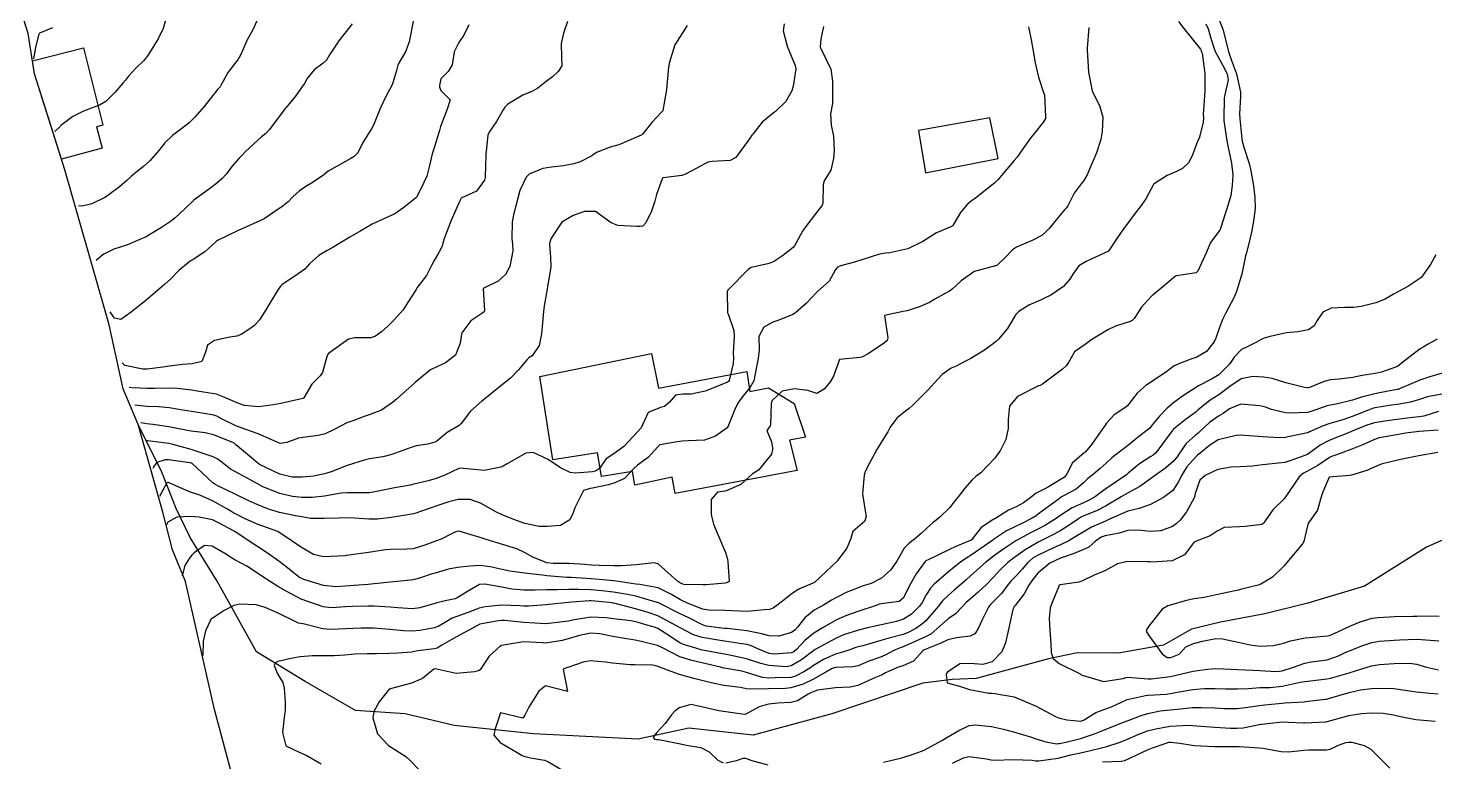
# Model space of a CAD drawing. Header units: metres. Extents: x 292545 to 299085, y 7450245 to 7463078.
# Drawn here: x 298522.6 to 298648.7, y 7450676.4 to 7450742.1 of the extents above; entities that cross this region are included whole.
import ezdxf

# ---------------------------------------------------------------- set-up
doc = ezdxf.new("R2010")
doc.units = ezdxf.units.M
for name, color, linetype in [('Area', 45, 'Continuous'), ('Curvas de Nivel 1m', 11, 'Continuous'), ('Curvas de Nivel 5m', 15, 'Continuous'), ('Edificações', 30, 'Continuous'), ('Hidrografia', 140, 'Continuous')]:
    doc.layers.add(name, color=color, linetype=linetype)

msp = doc.modelspace()

# ---------------------------------------------------------------- linework, layer by layer
at = {"layer": 'Area'}
msp.add_polyline3d([(298542.07, 7450670.86, 740.63), (298539.32, 7450681.12, 740.95), (298536.73, 7450692.6, 741.46), (298535.58, 7450695.43, 744.88), (298534.72, 7450698.8, 747.07), (298532.5, 7450706.65, 749.78), (298531.15, 7450709.83, 749.2), (298529.91, 7450715.58, 742.16), (298525.92, 7450729.45, 746.3), (298523.21, 7450738.04, 745.86), (298522.65, 7450741.66, 742.73), (298519.22, 7450752.4, 748.68)], dxfattribs=at)
at = {"layer": 'Curvas de Nivel 1m', "flags": 128}
for points, elevation in [([(298535.04, 7450743.18), (298534.74, 7450742.12), (298534.29, 7450741.19), (298533.65, 7450740.17), (298533.28, 7450739.57), (298532.96, 7450739.21), (298532.28, 7450738.57), (298531.62, 7450737.85), (298531.35, 7450737.49), (298531.13, 7450737.22), (298530.44, 7450736.4), (298529.6, 7450735.57), (298529.04, 7450735.25), (298527.59, 7450734.72), (298526.64, 7450734.22), (298525.57, 7450733.42), (298525.53, 7450733.38), (298525.03, 7450732.9)], 742), ([(298543.24, 7450743.08), (298542.76, 7450742), (298542.26, 7450741.09), (298542.07, 7450740.68), (298541.65, 7450739.72), (298541.43, 7450739.32), (298541.26, 7450739.1), (298540.55, 7450738.19), (298539.97, 7450737.12), (298539.83, 7450736.9), (298539.61, 7450736.64), (298538.4, 7450735.14), (298537.58, 7450734.16), (298537.07, 7450733.67), (298536.41, 7450733.16), (298535.93, 7450732.8), (298535.56, 7450732.52), (298534.88, 7450731.86), (298534.35, 7450731.19), (298533.53, 7450730.26), (298532.97, 7450729.76), (298532.29, 7450729.21), (298531.88, 7450728.86), (298531.52, 7450728.53), (298530.81, 7450727.93), (298529.89, 7450727.24), (298529.66, 7450727.08), (298529.5, 7450726.99), (298528.34, 7450726.41), (298527.49, 7450726.19), (298527.16, 7450726.23)], 741), ([(298557.17, 7450742.92), (298556.91, 7450741.68), (298556.77, 7450740.92), (298556.49, 7450740.08), (298555.8, 7450738.93), (298555.75, 7450738.82), (298555.63, 7450738.34), (298555.31, 7450737.25), (298555.18, 7450736.94), (298554.69, 7450736.03), (298554.18, 7450734.95), (298553.58, 7450733.46), (298553.41, 7450733.13), (298553.29, 7450732.96), (298552.63, 7450731.89), (298552.17, 7450730.97), (298551.86, 7450730.65), (298551.54, 7450730.46), (298550.33, 7450729.79), (298549.53, 7450729.34), (298549.34, 7450729.2), (298549.12, 7450729.01), (298548.17, 7450728.36), (298547.51, 7450727.96), (298546.95, 7450727.59), (298546.36, 7450727.04), (298545.94, 7450726.6), (298545.48, 7450726.23), (298543.78, 7450725.08), (298543.47, 7450724.91), (298542.2, 7450724.36), (298541.46, 7450724.03), (298539.61, 7450723.13), (298539.51, 7450723.07), (298539.45, 7450723.02), (298538.48, 7450722.1), (298537.43, 7450721.44), (298537.25, 7450721.33), (298537.01, 7450721.15), (298536.15, 7450720.43), (298535.41, 7450719.69), (298534.86, 7450719.18), (298533.39, 7450717.93), (298532.99, 7450717.6), (298532.5, 7450717.21), (298531.87, 7450716.72), (298531.37, 7450716.34), (298530.95, 7450716.06), (298530.38, 7450716.18), (298529.99, 7450716.73)], 739), ([(298562.11, 7450742.43), (298561.67, 7450741.52), (298561.23, 7450740.87), (298560.8, 7450740.02), (298560.64, 7450738.87), (298560.26, 7450738.25), (298559.62, 7450737.61), (298559.48, 7450737.02), (298559.49, 7450736.89), (298559.61, 7450736.57), (298560.45, 7450735.73), (298560.19, 7450734.88), (298559.58, 7450733.33), (298559.49, 7450732.98), (298559.47, 7450732.89), (298559.01, 7450731.43), (298558.83, 7450730.9), (298558.6, 7450729.83), (298558.37, 7450728.9), (298558.1, 7450728.32), (298557.5, 7450727.11), (298557.42, 7450726.99), (298557.34, 7450726.91), (298556.31, 7450726.09), (298555.48, 7450725.51), (298554.25, 7450724.95), (298553.47, 7450724.59), (298552.43, 7450724), (298551.46, 7450723.44), (298550.71, 7450722.99), (298549.95, 7450722.5), (298549.44, 7450722.22), (298548.68, 7450721.77), (298547.85, 7450721.03), (298547.65, 7450720.8), (298547.42, 7450720.56), (298546.52, 7450719.93), (298545.4, 7450719.2), (298545.24, 7450719.05), (298544.98, 7450718.64), (298544.03, 7450717.07), (298543.78, 7450716.67), (298543.37, 7450716.03), (298542.92, 7450715.52), (298542.32, 7450715.09), (298541.73, 7450714.72), (298541.35, 7450714.57), (298540.71, 7450714.47), (298539.34, 7450714.16), (298538.71, 7450713.76), (298538.52, 7450713.14), (298538.19, 7450712.28), (298537.32, 7450712.08), (298536.46, 7450712.02), (298535.31, 7450711.86), (298534.72, 7450711.77), (298533.31, 7450711.6), (298532.91, 7450711.6), (298531.31, 7450711.93), (298531.07, 7450712.18)], 738), ([(298570.96, 7450742.75), (298570.6, 7450741.69), (298570.38, 7450740.76), (298570.42, 7450739.53), (298570.44, 7450738.76), (298570.13, 7450738.26), (298569.63, 7450737.8), (298569.04, 7450737.36), (298568.31, 7450736.78), (298567.87, 7450736.52), (298567.61, 7450736.42), (298566.95, 7450736.14), (298565.6, 7450735.35), (298565.35, 7450735.07), (298565.21, 7450734.82), (298564.61, 7450733.8), (298563.94, 7450732.84), (298563.83, 7450732.57), (298563.64, 7450730.84), (298563.63, 7450730.75), (298563.59, 7450728.84), (298563.58, 7450728.78), (298563.52, 7450728.53), (298562.81, 7450727.55), (298561.49, 7450726.96), (298561.44, 7450726.92), (298561.4, 7450726.86), (298561.32, 7450726.69), (298560.52, 7450724.87), (298559.94, 7450723.36), (298559.8, 7450722.88), (298559.72, 7450722.61), (298559.44, 7450722.04), (298559, 7450721.33), (298558.78, 7450720.9), (298558.32, 7450720), (298557.5, 7450718.91), (298557.46, 7450718.85), (298557.4, 7450718.75), (298556.68, 7450717.62), (298556.24, 7450716.93), (298555.36, 7450715.95), (298554.85, 7450715.46), (298554.3, 7450714.95), (298553.75, 7450714.56), (298553.35, 7450714.42), (298551.9, 7450714.42), (298551.35, 7450714.28), (298549.55, 7450713.01), (298549.46, 7450712.88), (298549.32, 7450712.42), (298549.02, 7450711.3), (298548.79, 7450711.02), (298548.05, 7450710.27), (298547.33, 7450709.03), (298547.31, 7450709.01), (298547.28, 7450709), (298547.24, 7450708.99), (298545.28, 7450708.54), (298544.61, 7450708.4), (298543.27, 7450708.24), (298542.02, 7450708.35), (298541.28, 7450708.62), (298540.95, 7450708.77), (298540.12, 7450709.12), (298539.52, 7450709.36), (298539.29, 7450709.41), (298537.78, 7450709.64), (298537.29, 7450709.72), (298536, 7450709.87), (298535.29, 7450709.89), (298533.98, 7450709.88), (298533.29, 7450709.87), (298532.61, 7450709.89), (298531.93, 7450709.94), (298531.7, 7450709.97)], 737), ([(298581.68, 7450742.37), (298580.59, 7450740.64), (298580.09, 7450739.09), (298580.02, 7450738.64), (298579.98, 7450738.31), (298579.82, 7450736.65), (298579.6, 7450735.28), (298579.49, 7450734.75), (298579.42, 7450734.65), (298578.53, 7450733.71), (298577.7, 7450732.67), (298577.63, 7450732.6), (298577.56, 7450732.56), (298577.35, 7450732.46), (298575.55, 7450731.71), (298574.78, 7450731.48), (298573.55, 7450731.02), (298573.37, 7450730.9), (298573.14, 7450730.72), (298572.1, 7450730.18), (298571.54, 7450730), (298570.6, 7450729.82), (298569.53, 7450729.69), (298568.74, 7450729.57), (298567.53, 7450729.08), (298567.25, 7450728.79), (298566.69, 7450727.61), (298566.47, 7450726.81), (298566.11, 7450725.44), (298565.99, 7450724.81), (298565.96, 7450723.31), (298566.02, 7450722.81), (298566.05, 7450722.2), (298565.79, 7450720.81), (298565.42, 7450720.07), (298564.75, 7450719.48), (298563.4, 7450718.84), (298563.53, 7450716.84), (298563.48, 7450716.73), (298563.37, 7450716.66), (298562.3, 7450715.92), (298561.5, 7450714.86), (298561.46, 7450714.75), (298561.34, 7450713.92), (298560.92, 7450712.87), (298560.04, 7450712.16), (298559.32, 7450711.84), (298558.68, 7450711.53), (298557.89, 7450710.9), (298557.3, 7450710.4), (298555.63, 7450708.93), (298555.28, 7450708.62), (298554.29, 7450707.94), (298553.27, 7450707.54), (298552.83, 7450707.4), (298551.73, 7450706.98), (298551.38, 7450706.86), (298551.26, 7450706.82), (298550.05, 7450706.2), (298549.25, 7450705.82), (298548.61, 7450705.65), (298547.24, 7450705.48), (298546.87, 7450705.41), (298545.8, 7450705.05), (298545.23, 7450704.96), (298544.94, 7450705.06), (298543.24, 7450705.82), (298542.14, 7450706.2), (298541.25, 7450706.52), (298540.02, 7450707.12), (298539.53, 7450707.4), (298539.27, 7450707.49), (298537.85, 7450707.72), (298537.27, 7450707.81), (298536.5, 7450707.93), (298535.27, 7450708.13), (298534.31, 7450708.22), (298533.27, 7450708.27), (298532.72, 7450708.31), (298532.21, 7450708.38)], 736), ([(298593.88, 7450742.28), (298593.67, 7450741.16), (298593.6, 7450740.48), (298593.61, 7450740.43), (298593.66, 7450740.32), (298594.54, 7450738.47), (298594.7, 7450737.39), (298594.71, 7450736.47), (298594.69, 7450735.39), (298594.52, 7450734.47), (298594.58, 7450733.47), (298594.8, 7450732.47), (298594.85, 7450731.17), (298594.8, 7450730.47), (298594.56, 7450729.44), (298593.96, 7450728.48), (298593.85, 7450728.15), (298593.84, 7450726.48), (298593.74, 7450726.23), (298593.49, 7450725.9), (298592.39, 7450724.5), (298592.02, 7450723.95), (298591.45, 7450722.91), (298591.31, 7450722.65), (298591.18, 7450722.51), (298590.21, 7450721.75), (298589.43, 7450721.23), (298588.92, 7450721.04), (298587.42, 7450720.71), (298587.19, 7450720.55), (298585.4, 7450718.78), (298585.31, 7450718.68), (298585.26, 7450718.58), (298585.29, 7450716.66), (298585.32, 7450716.58), (298585.37, 7450716.48), (298585.87, 7450715.08), (298585.88, 7450714.57), (298585.81, 7450713.05), (298585.82, 7450712.58), (298585.8, 7450712.11), (298585.43, 7450710.58), (298585.38, 7450710.5), (298585.3, 7450710.43), (298583.98, 7450709.91), (298583.29, 7450709.63), (298582.05, 7450709.38), (298581.29, 7450709.37), (298580.64, 7450709.28), (298580.11, 7450708.64), (298579.65, 7450708.27), (298579.28, 7450708.17), (298578.2, 7450707.72), (298577.7, 7450706.67), (298577.55, 7450706.36), (298577.25, 7450706.01), (298576, 7450704.69), (298575.23, 7450704.1), (298574.38, 7450703.55), (298573.82, 7450702.71), (298573.46, 7450702.47), (298573.21, 7450702.41), (298571.65, 7450702.3), (298571.21, 7450702.34), (298570.32, 7450702.76), (298569.22, 7450703.52), (298567.88, 7450704.13), (298567.23, 7450704.08), (298565.49, 7450703.09), (298565.21, 7450702.92), (298565.15, 7450702.89), (298564.99, 7450702.82), (298563.5, 7450702.54), (298563.21, 7450702.56), (298561.35, 7450702.73), (298561.21, 7450702.7), (298559.98, 7450702.11), (298559.2, 7450701.8), (298558.48, 7450701.61), (298557.19, 7450701.3), (298556.87, 7450701.23), (298555.32, 7450700.94), (298555.18, 7450700.91), (298553.55, 7450700.58), (298553.18, 7450700.53), (298551.64, 7450700.52), (298551.18, 7450700.53), (298550.68, 7450700.49), (298549.18, 7450700.23), (298548.08, 7450700.11), (298547.17, 7450700.11), (298546.33, 7450700.2), (298545.18, 7450700.47), (298543.67, 7450701.08), (298543.19, 7450701.33), (298542.66, 7450701.62), (298541.21, 7450702.4), (298540.76, 7450702.66), (298540.16, 7450703.12), (298539.63, 7450703.53), (298539.22, 7450703.74), (298538.33, 7450704.04), (298537.23, 7450704.42), (298535.51, 7450704.89), (298535.23, 7450704.94), (298533.33, 7450705.2), (298533.23, 7450705.22), (298533.22, 7450705.22)], 734), ([(298625.69, 7450742.74), (298626.17, 7450742.1), (298627.66, 7450740.26), (298627.72, 7450740.13), (298627.74, 7450740.08), (298627.82, 7450739.91), (298628.07, 7450738.07), (298628.07, 7450736.52), (298628.02, 7450736.07), (298627.92, 7450734.4), (298627.93, 7450734.07), (298627.92, 7450733.74), (298627.57, 7450732.37), (298627.48, 7450732.17), (298627.43, 7450732.08), (298626.93, 7450730.71), (298626.59, 7450730.09), (298626.06, 7450729.57), (298625.53, 7450729.31), (298624.69, 7450728.94), (298623.51, 7450728.21), (298623.47, 7450728.17), (298623.45, 7450728.13), (298622.78, 7450726.86), (298622.27, 7450726.14), (298621.92, 7450725.71), (298621.48, 7450725.14), (298621.07, 7450724.56), (298620.77, 7450724.16), (298620.22, 7450723.4), (298619.44, 7450722.17), (298617.43, 7450721.25), (298616.78, 7450720.86), (298616.29, 7450720.21), (298615.96, 7450719.67), (298615.41, 7450719.02), (298614.25, 7450718.24), (298613.69, 7450717.96), (298613.4, 7450717.82), (298612.3, 7450717.35), (298611.38, 7450716.78), (298611.14, 7450716.51), (298610.99, 7450716.27), (298610.38, 7450715.26), (298609.56, 7450714.29), (298609.46, 7450714.18), (298609.35, 7450714.08), (298608.32, 7450713.32), (298607.33, 7450712.71), (298607.08, 7450712.57), (298606.63, 7450712.33), (298605.77, 7450711.88), (298605.32, 7450711.69), (298604.53, 7450711.13), (298603.82, 7450710.35), (298603.3, 7450709.77), (298601.89, 7450708.38), (298601.57, 7450708.09), (298601.27, 7450707.86), (298600.46, 7450707.21), (298599.87, 7450706.4), (298599.66, 7450705.99), (298599.24, 7450705.33), (298598.66, 7450704.42), (298598.05, 7450703.26), (298597.64, 7450702.43), (298597.53, 7450702.11), (298597.4, 7450700.44), (298597.64, 7450698.91), (298597.71, 7450698.43), (298597.6, 7450697.99), (298597.15, 7450697.61), (298596.52, 7450697.07), (298596.33, 7450696.45), (298596, 7450695.58), (298595.16, 7450694.46), (298595.14, 7450694.44), (298595.11, 7450694.42), (298593.09, 7450692.49), (298591.69, 7450691.9), (298591.08, 7450691.52), (298590.51, 7450691.08), (298589.83, 7450690.52), (298589.4, 7450690.19), (298589.06, 7450690.09), (298588.58, 7450690.05), (298587.06, 7450689.91), (298585.68, 7450689.95), (298585.06, 7450689.99), (298583.63, 7450690.02), (298583.06, 7450690.12), (298582.7, 7450690.25), (298581.76, 7450690.62), (298581.07, 7450690.94), (298580.28, 7450691.43), (298579.08, 7450692.02), (298577.44, 7450692.33), (298577.09, 7450692.36), (298575.15, 7450692.64), (298575.09, 7450692.65), (298574.47, 7450692.71), (298573.09, 7450692.82), (298571.29, 7450692.94), (298571.09, 7450692.95), (298570.89, 7450692.96), (298569.1, 7450693.1), (298568.72, 7450693.15), (298567.1, 7450693.32), (298565.8, 7450693.51), (298565.1, 7450693.66), (298564.03, 7450693.91), (298563.1, 7450694.01), (298562.2, 7450693.95), (298561.1, 7450693.83), (298560.3, 7450693.68), (298559.1, 7450693.34), (298558.75, 7450693.24), (298557.69, 7450692.9), (298557.24, 7450692.76), (298557.09, 7450692.73), (298556.89, 7450692.71), (298555.09, 7450692.54), (298553.65, 7450692.39), (298553.09, 7450692.33), (298551.84, 7450692.22), (298551.08, 7450692.16), (298550.21, 7450692.12), (298549.09, 7450692.22), (298547.34, 7450692.78), (298547.09, 7450692.88), (298546.99, 7450692.93), (298546.84, 7450693.03), (298545.86, 7450693.81), (298545.11, 7450694.41), (298544.17, 7450695.07), (298543.12, 7450695.74), (298541.2, 7450697.04), (298541.14, 7450697.08), (298541.11, 7450697.1), (298539.82, 7450697.79), (298539.15, 7450698.1), (298537.95, 7450698.35), (298537.16, 7450698.41), (298535.97, 7450698.35), (298535.15, 7450697.89), (298535.02, 7450697.67)], 731), ([(298629.09, 7450743.45), (298629.68, 7450742.05), (298630.17, 7450740.04), (298630.45, 7450739.24), (298630.91, 7450738.04), (298631.25, 7450736.4), (298631.25, 7450736.03), (298631.16, 7450734.47), (298631.18, 7450734.03), (298631.37, 7450732.23), (298631.41, 7450732.03), (298631.56, 7450731.48), (298632.04, 7450730.03), (298632.18, 7450729.37), (298632.41, 7450728.02), (298632.54, 7450726.98), (298632.56, 7450726.02), (298632.46, 7450725.05), (298632.26, 7450724.02), (298632.13, 7450723.36), (298631.78, 7450722.03), (298631.71, 7450721.76), (298631.43, 7450720.41), (298631.36, 7450720.1), (298631.35, 7450720.03), (298630.89, 7450718.55), (298630.68, 7450718.04), (298629.91, 7450716.58), (298629.65, 7450716.06), (298629.37, 7450715.34), (298629.03, 7450714.39), (298628.88, 7450714.06), (298628.21, 7450713.2), (298627.33, 7450712.68), (298626.89, 7450712.53), (298625.79, 7450712.1), (298625.45, 7450711.97), (298625.32, 7450711.9), (298624.52, 7450711.32), (298623.31, 7450710.5), (298623.09, 7450710.35), (298622.78, 7450710.14), (298621.99, 7450709.45), (298621.29, 7450708.53), (298621.12, 7450708.32), (298620.88, 7450708.15), (298619.93, 7450707.5), (298619.26, 7450706.78), (298619.01, 7450706.42), (298618.84, 7450706.18), (298617.94, 7450704.89), (298617.37, 7450704.2), (298617.3, 7450704.13), (298617.23, 7450704.08), (298616.21, 7450703.22), (298615.69, 7450702.22), (298615.48, 7450701.94), (298615.2, 7450701.75), (298613.97, 7450701.02), (298613.19, 7450700.63), (298612.94, 7450700.5), (298612.65, 7450700.26), (298611.82, 7450699.62), (298611.17, 7450699.27), (298610.46, 7450698.99), (298609.39, 7450698.29), (298609.24, 7450698.21), (298609.16, 7450698.17), (298608.02, 7450697.43), (298607.16, 7450696.32), (298607.13, 7450696.3), (298605.75, 7450695.71), (298605.12, 7450695.41), (298603.26, 7450694.52), (298603.11, 7450694.46), (298603.06, 7450694.43), (298603.01, 7450694.37), (298602.21, 7450693.28), (298601.68, 7450692.38), (298601.48, 7450691.99), (298601.07, 7450691.13), (298600.67, 7450690.79), (298599.07, 7450690.58), (298598.92, 7450690.55), (298598.53, 7450690.42), (298597.06, 7450689.94), (298595.95, 7450689.55), (298595.05, 7450689.15), (298593.87, 7450688.48), (298593.04, 7450687.95), (298592.23, 7450687.3), (298591.49, 7450686.51), (298591.24, 7450686.29), (298591.02, 7450686.19), (298589.47, 7450686.07), (298589.02, 7450686.14), (298588, 7450686.55), (298587.34, 7450686.87), (298587.03, 7450686.96), (298586.57, 7450687.02), (298585.03, 7450687.24), (298584.27, 7450687.35), (298583.03, 7450687.57), (298582.25, 7450687.82), (298581.04, 7450688.45), (298580.73, 7450688.63), (298579.05, 7450689.5), (298578.2, 7450689.81), (298577.06, 7450690.14), (298575.11, 7450690.65), (298575.06, 7450690.66), (298574.69, 7450690.7), (298573.07, 7450690.86), (298572.92, 7450690.87), (298571.34, 7450690.75), (298571.06, 7450690.72), (298569.3, 7450690.53), (298569.06, 7450690.5), (298567.48, 7450690.37), (298567.06, 7450690.37), (298566.68, 7450690.41), (298565.06, 7450690.48), (298563.57, 7450690.32), (298563.06, 7450690.19), (298561.97, 7450689.77), (298561.05, 7450689.45), (298560.63, 7450689.29), (298559.93, 7450688.88), (298559.37, 7450688.55), (298559.04, 7450688.43), (298557.74, 7450688.2), (298557.04, 7450688.14), (298556.27, 7450688.16), (298555.04, 7450688.29), (298553.59, 7450688.4), (298553.04, 7450688.41), (298552.47, 7450688.4), (298551.04, 7450688.34), (298549.75, 7450688.29), (298549.04, 7450688.35), (298547.27, 7450688.8), (298547.04, 7450688.84), (298546.87, 7450688.86), (298546.5, 7450689.04), (298545.05, 7450689.74), (298543.87, 7450690.27), (298543.06, 7450690.51), (298541.59, 7450690.57), (298541.06, 7450690.44), (298540.19, 7450689.98), (298539.04, 7450689.22), (298539.01, 7450689.17), (298538.53, 7450688.16), (298538.32, 7450687.24), (298538.3, 7450685.97)], 729), ([(298524.82, 7450742.16), (298523.67, 7450741.7), (298523.56, 7450741.53), (298523.29, 7450740.41), (298523.11, 7450739.41)], 743), ([(298612.25, 7450742.26), (298612.51, 7450741.09), (298612.64, 7450740.26), (298612.85, 7450739.05), (298613.03, 7450738.25), (298613.15, 7450737.77), (298613.61, 7450736.39), (298613.67, 7450736.24), (298613.68, 7450736.17), (298613.79, 7450734.24), (298613.77, 7450734.06), (298613.59, 7450733.76), (298612.92, 7450732.9), (298612.4, 7450732.26), (298611.55, 7450731.04), (298611.24, 7450730.58), (298610.99, 7450730.28), (298610.31, 7450729.51), (298609.52, 7450728.56), (298609.25, 7450728.29), (298607.5, 7450726.91), (298607.16, 7450726.67), (298606.75, 7450726.33), (298606.18, 7450725.64), (298605.47, 7450724.48), (298605.41, 7450724.4), (298605.31, 7450724.34), (298604.01, 7450723.81), (298603.46, 7450723.47), (298602.79, 7450723.03), (298601.44, 7450722.39), (298599.83, 7450722.02), (298599.44, 7450721.98), (298598.91, 7450721.89), (298597.43, 7450721.44), (298596.68, 7450721.2), (298595.43, 7450720.85), (298595.16, 7450720.73), (298594.95, 7450720.46), (298594.41, 7450719.48), (298593.4, 7450718.58), (298593.28, 7450718.48), (298592.37, 7450717.51), (298591.38, 7450716.65), (298591.29, 7450716.59), (298591.15, 7450716.51), (298589.89, 7450716), (298589.37, 7450715.82), (298588.54, 7450715.36), (298588.11, 7450714.54), (298588.14, 7450713.35), (298588.05, 7450712.55), (298587.93, 7450711.95), (298587.64, 7450710.55), (298587.3, 7450709.93), (298586.66, 7450709.2), (298586.22, 7450708.57), (298585.92, 7450707.93), (298585.37, 7450706.58), (298585.34, 7450706.49), (298585.25, 7450706.35), (298584.23, 7450705.6), (298583.24, 7450705.25), (298581.79, 7450705.18), (298581.24, 7450705.17), (298580.77, 7450705.1), (298579.23, 7450704.82), (298579.14, 7450704.75), (298579.06, 7450704.65), (298578.18, 7450703.7), (298577.22, 7450703.01), (298576.88, 7450702.68), (298576.07, 7450701.82), (298575.19, 7450701.41), (298574.64, 7450701.26), (298573.19, 7450700.94), (298573, 7450700.91), (298572.4, 7450700.73), (298571.62, 7450699.19), (298571.48, 7450698.75), (298571.16, 7450698.11), (298570.32, 7450697.59), (298569.15, 7450697.51), (298568.42, 7450697.51), (298567.15, 7450697.77), (298566.4, 7450698.04), (298565.16, 7450698.52), (298564.55, 7450698.83), (298563.17, 7450699.61), (298562.24, 7450699.92), (298561.17, 7450699.94), (298560.33, 7450699.72), (298559.17, 7450699.33), (298558.83, 7450699.23), (298557.87, 7450698.9), (298557.37, 7450698.7), (298557.16, 7450698.64), (298556.84, 7450698.59), (298555.16, 7450698.33), (298553.94, 7450698.17), (298553.15, 7450698.16), (298551.87, 7450698.26), (298551.16, 7450698.28), (298550.43, 7450698.27), (298549.16, 7450698.22), (298547.93, 7450698.24), (298547.16, 7450698.37), (298546.6, 7450698.48), (298545.16, 7450698.78), (298544.18, 7450699.07), (298543.17, 7450699.47), (298542.47, 7450699.79), (298541.18, 7450700.42), (298539.7, 7450701.12), (298539.37, 7450701.3), (298539.2, 7450701.43), (298537.32, 7450703.15), (298537.21, 7450703.21), (298537.13, 7450703.23), (298535.22, 7450703.48), (298534.91, 7450703.49), (298534.18, 7450703.25), (298533.95, 7450702.97), (298533.82, 7450702.71)], 733), ([(298617.68, 7450742.2), (298617.52, 7450740.35), (298617.52, 7450740.2), (298617.63, 7450738.2), (298617.96, 7450736.54), (298618.1, 7450736.19), (298618.63, 7450735.21), (298618.92, 7450734.18), (298618.85, 7450732.9), (298618.73, 7450732.18), (298618.36, 7450730.99), (298618.01, 7450730.19), (298617.87, 7450729.86), (298617.53, 7450729.02), (298617.23, 7450728.49), (298616.99, 7450728.21), (298616.35, 7450727.36), (298615.78, 7450726.22), (298615.66, 7450726.05), (298615.49, 7450725.87), (298614.73, 7450724.98), (298614.13, 7450724.23), (298613.82, 7450723.89), (298613.46, 7450723.59), (298612.6, 7450723.12), (298611.45, 7450722.66), (298611.19, 7450722.53), (298610.82, 7450722.28), (298610.13, 7450721.59), (298609.43, 7450720.89), (298607.5, 7450720.39), (298607.42, 7450720.36), (298607.39, 7450720.35), (298607.35, 7450720.32), (298606.23, 7450719.52), (298605.41, 7450718.76), (298605.17, 7450718.58), (298604.75, 7450718.35), (298603.88, 7450717.87), (298603.39, 7450717.59), (298602.55, 7450717.21), (298601.38, 7450716.84), (298601.02, 7450716.76), (298599.37, 7450716.41), (298599.67, 7450714.41), (298599.59, 7450714.16), (298599.35, 7450713.95), (298597.89, 7450712.98), (298597.34, 7450712.68), (298597.14, 7450712.64), (298595.33, 7450712.46), (298594.79, 7450710.99), (298594.48, 7450710.47), (298593.95, 7450709.82), (298593.29, 7450709.43), (298592.49, 7450709.69), (298591.3, 7450709.85), (298590.2, 7450709.62), (298589.29, 7450708.79), (298589.22, 7450708.53), (298589.14, 7450706.65), (298589.12, 7450706.53), (298588.83, 7450706.12), (298589.24, 7450705.1), (298589.34, 7450704.53), (298589.34, 7450704.42), (298589.23, 7450704), (298588.07, 7450702.55), (298587.52, 7450702.24), (298587.2, 7450701.94), (298586.49, 7450701.27), (298585.18, 7450700.71), (298585.08, 7450700.69), (298584.39, 7450700.59), (298583.84, 7450699.92), (298583.83, 7450698.59), (298584.03, 7450697.72), (298584.52, 7450696.59), (298585.12, 7450695.19), (298585.29, 7450694.58), (298585.32, 7450694.36), (298585.43, 7450692.58), (298585.21, 7450692.46), (298585.09, 7450692.45), (298583.38, 7450692.3), (298583.09, 7450692.29), (298581.38, 7450692.33), (298581.09, 7450692.44), (298580.82, 7450692.63), (298579.11, 7450694.15), (298578.73, 7450694.27), (298577.11, 7450694.09), (298575.8, 7450693.99), (298575.11, 7450694), (298573.8, 7450694.02), (298573.11, 7450694.05), (298572.48, 7450694.11), (298571.11, 7450694.19), (298569.69, 7450694.19), (298569.11, 7450694.27), (298567.85, 7450694.78), (298567.12, 7450695.18), (298566.43, 7450695.5), (298565.13, 7450695.9), (298563.58, 7450696.39), (298563.14, 7450696.53), (298562.02, 7450696.86), (298561.34, 7450697.06), (298561.15, 7450697.09), (298560.97, 7450697.05), (298560.63, 7450696.88), (298559.63, 7450696.39), (298559.13, 7450696.19), (298558.19, 7450695.84), (298557.12, 7450695.52), (298556.57, 7450695.47), (298555.12, 7450695.46), (298554.64, 7450695.42), (298553.12, 7450695.2), (298552.91, 7450695.17), (298551.58, 7450694.98), (298551.17, 7450694.92), (298551.11, 7450694.91), (298551.03, 7450694.9), (298549.11, 7450694.8), (298548.2, 7450695.02), (298547.12, 7450695.62), (298545.36, 7450696.83), (298545.14, 7450696.99), (298545.01, 7450697.06), (298543.15, 7450697.73), (298542.01, 7450698.23), (298541.16, 7450698.67), (298540.88, 7450698.83), (298540.43, 7450699.11), (298539.17, 7450699.82), (298538.01, 7450700.31), (298537.18, 7450700.59), (298535.88, 7450701.16), (298535.2, 7450701.46), (298535.07, 7450701.42), (298534.67, 7450700.72), (298534.42, 7450700.19)], 732), ([(298648.76, 7450721.83), (298648.28, 7450720.99), (298647.48, 7450719.84), (298647.46, 7450719.8), (298647.42, 7450719.77), (298646.24, 7450719.02), (298645.4, 7450718.57), (298644.96, 7450718.31), (298644.22, 7450717.88), (298643.39, 7450717.55), (298642.07, 7450717.22), (298641.39, 7450717.12), (298640.59, 7450717.13), (298639.38, 7450717.06), (298638.62, 7450716.71), (298638.13, 7450715.95), (298637.84, 7450715.48), (298637.36, 7450715.13), (298636.39, 7450714.95), (298635.36, 7450714.85), (298633.9, 7450714.54), (298633.36, 7450714.38), (298633.1, 7450714.27), (298632.69, 7450714.02), (298631.79, 7450713.58), (298631.34, 7450713.38), (298630.68, 7450712.69), (298630.26, 7450712.05), (298629.31, 7450711.1), (298628.66, 7450710.72), (298627.44, 7450710.08), (298627.35, 7450710.03), (298627.3, 7450709.99), (298626.14, 7450709.25), (298625.29, 7450708.62), (298624.69, 7450708.11), (298623.99, 7450707.41), (298623.26, 7450706.49), (298623.09, 7450706.3), (298622.89, 7450706.13), (298621.97, 7450705.42), (298621.24, 7450704.84), (298620.38, 7450704.16), (298619.74, 7450703.66), (298619.22, 7450703.2), (298618.69, 7450702.7), (298618.09, 7450702.19), (298617.59, 7450701.8), (298617.2, 7450701.43), (298616.53, 7450700.86), (298615.34, 7450700.22), (298615.23, 7450700.17), (298615.18, 7450700.14), (298614.81, 7450699.85), (298613.17, 7450698.64), (298612.94, 7450698.48), (298612.59, 7450698.26), (298611.65, 7450697.77), (298611.15, 7450697.55), (298610.28, 7450697.14), (298609.13, 7450696.34), (298609.11, 7450696.31), (298609.08, 7450696.29), (298607.12, 7450694.94), (298606.74, 7450694.7), (298606.17, 7450694.33), (298605.59, 7450693.86), (298605.1, 7450693.45), (298603.82, 7450692.36), (298603.47, 7450691.99), (298603.08, 7450691.38), (298602.72, 7450690.72), (298602.49, 7450690.38), (298601.79, 7450689.65), (298601.05, 7450689.21), (298600.42, 7450689.02), (298599.05, 7450688.71), (298597.84, 7450688.43), (298597.04, 7450688.23), (298595.68, 7450687.81), (298595.03, 7450687.52), (298593.14, 7450686.49), (298593.07, 7450686.45), (298593.02, 7450686.42), (298591.93, 7450685.58), (298591, 7450685.05), (298590.56, 7450684.96), (298589, 7450685.07), (298588.29, 7450685.25), (298587.01, 7450685.67), (298585.63, 7450685.96), (298585.02, 7450686.07), (298583.21, 7450686.41), (298583.02, 7450686.45), (298582.45, 7450686.61), (298581.34, 7450686.94), (298581.03, 7450687.09), (298579.71, 7450687.97), (298579.04, 7450688.38), (298578.85, 7450688.46), (298578.2, 7450688.66), (298577.29, 7450688.92), (298577.05, 7450688.98), (298576.67, 7450689.06), (298575.05, 7450689.24), (298574.43, 7450689.33), (298573.05, 7450689.4), (298571.42, 7450689.12), (298571.05, 7450689.04), (298570.79, 7450689.01), (298569.04, 7450688.79), (298569.02, 7450688.79), (298567.04, 7450688.93), (298565.33, 7450689.1), (298565.05, 7450689.11), (298564.79, 7450689.08), (298563.44, 7450688.84), (298563.12, 7450688.76), (298563.04, 7450688.73), (298562.83, 7450688.63), (298561.03, 7450687.63), (298560.54, 7450687.37), (298559.71, 7450686.88), (298559.29, 7450686.62), (298559.02, 7450686.57), (298557.55, 7450686.37), (298557.01, 7450686.27), (298555.78, 7450686.16), (298555.01, 7450686.13), (298553.84, 7450686.12), (298553.01, 7450686.12), (298551.92, 7450686.07), (298551.01, 7450686), (298550.06, 7450685.94), (298549.01, 7450685.93), (298548.11, 7450685.92), (298547, 7450685.83), (298546.33, 7450685.71), (298545, 7450685.41), (298544.76, 7450685.3), (298544.68, 7450685.06), (298544.99, 7450684.31), (298545.46, 7450683.53), (298545.59, 7450683.05), (298545.68, 7450681.77), (298545.66, 7450681.05), (298545.58, 7450680.41), (298545.43, 7450679.05), (298545.73, 7450677.87), (298546.91, 7450677.3), (298547.56, 7450677.02), (298548.89, 7450676.26)], 728), ([(298648.88, 7450714.3), (298648.08, 7450713.83), (298647.61, 7450713.58), (298647.35, 7450713.42), (298646.44, 7450712.75), (298645.36, 7450711.87), (298645.32, 7450711.85), (298643.88, 7450711.33), (298643.32, 7450711.21), (298642.16, 7450711.05), (298641.31, 7450710.87), (298640.08, 7450710.7), (298639.31, 7450710.65), (298638.76, 7450710.5), (298637.44, 7450709.96), (298637.34, 7450709.92), (298637.3, 7450709.92), (298636.99, 7450709.96), (298635.31, 7450710.39), (298634.08, 7450710.77), (298633.31, 7450710.9), (298632.37, 7450710.96), (298631.31, 7450710.74), (298630.31, 7450710.04), (298629.3, 7450709.31), (298628.54, 7450708.82), (298627.62, 7450708.08), (298627.44, 7450707.92), (298627.28, 7450707.79), (298626.29, 7450707.06), (298625.25, 7450706.22), (298625.19, 7450706.16), (298625.15, 7450706.1), (298624.87, 7450705.72), (298623.66, 7450704.12), (298623.44, 7450703.91), (298623.23, 7450703.78), (298622.22, 7450703.13), (298621.2, 7450702.28), (298621.14, 7450702.22), (298621.05, 7450702.15), (298619.19, 7450700.89), (298618.78, 7450700.59), (298618.26, 7450700.19), (298617.58, 7450699.8), (298617.18, 7450699.63), (298616.18, 7450699.2), (298615.17, 7450698.54), (298614.73, 7450698.23), (298613.77, 7450697.63), (298613.15, 7450697.3), (298612.45, 7450696.95), (298611.18, 7450696.27), (298611.15, 7450696.25), (298611.13, 7450696.24), (298609.96, 7450695.44), (298609.12, 7450694.85), (298608.41, 7450694.3), (298607.1, 7450693.12), (298606.68, 7450692.74), (298606.2, 7450692.33), (298605.6, 7450691.82), (298605.08, 7450691.37), (298604.57, 7450690.85), (298604.16, 7450690.35), (298603.05, 7450689.08), (298602.68, 7450688.74), (298602.16, 7450688.38), (298601.43, 7450687.99), (298601.04, 7450687.85), (298599.88, 7450687.55), (298599.03, 7450687.29), (298597.43, 7450686.83), (298597.03, 7450686.74), (298596.8, 7450686.67), (298596.16, 7450686.45), (298595.29, 7450686.18), (298595.02, 7450686.1), (298593.89, 7450685.6), (298593, 7450685.07), (298592.66, 7450684.83), (298592.14, 7450684.5), (298591.4, 7450684.1), (298590.99, 7450683.99), (298589.56, 7450683.96), (298588.99, 7450683.94), (298588.44, 7450683.99), (298586.99, 7450684.45), (298586.59, 7450684.56), (298585, 7450684.84), (298584.68, 7450684.91), (298583, 7450685.3), (298582.11, 7450685.51), (298581.01, 7450685.84), (298579.47, 7450686.65), (298579.02, 7450686.85), (298577.57, 7450687.21), (298577.03, 7450687.33), (298576.26, 7450687.46), (298575.03, 7450687.67), (298573.85, 7450687.9), (298573.04, 7450687.95), (298572.04, 7450687.74), (298571.03, 7450687.44), (298570.47, 7450687.31), (298569.03, 7450687.08), (298568.71, 7450687.09), (298567.03, 7450687.17), (298565.06, 7450686.85), (298565.02, 7450686.84), (298565, 7450686.84), (298564.97, 7450686.82), (298563.94, 7450685.9), (298563.24, 7450684.84), (298563.14, 7450684.69), (298562.99, 7450684.59), (298562.64, 7450684.5), (298560.99, 7450684.36), (298559.11, 7450684.77), (298558.99, 7450684.75), (298557.97, 7450683.91), (298556.98, 7450683.47), (298554.97, 7450682.94), (298554.1, 7450681.81), (298553.62, 7450680.95), (298553.53, 7450680.37), (298553.95, 7450678.95), (298554.91, 7450677.89), (298555.5, 7450677.53), (298556.49, 7450676.92), (298556.9, 7450676.54), (298558.49, 7450674.89)], 727), ([(298649.32, 7450711.24), (298648.23, 7450710.92), (298647.31, 7450710.61), (298645.56, 7450709.87), (298645.38, 7450709.79), (298645.3, 7450709.78), (298643.71, 7450709.48), (298643.3, 7450709.4), (298642.1, 7450709.09), (298641.29, 7450708.84), (298639.83, 7450708.47), (298639.29, 7450708.39), (298638.93, 7450708.3), (298637.99, 7450707.95), (298637.47, 7450707.77), (298637.28, 7450707.73), (298635.6, 7450707.65), (298635.28, 7450707.68), (298634.02, 7450708), (298633.48, 7450708.2), (298633.29, 7450708.26), (298632.97, 7450708.33), (298631.29, 7450708.46), (298630.27, 7450708.05), (298629.69, 7450707.64), (298629.27, 7450707.41), (298628.49, 7450706.84), (298627.68, 7450706.08), (298627.46, 7450705.87), (298627.25, 7450705.71), (298626.39, 7450704.94), (298625.8, 7450704.09), (298625.57, 7450703.75), (298625.22, 7450703.35), (298624.55, 7450702.77), (298623.65, 7450702.12), (298623.2, 7450701.79), (298622.23, 7450701.1), (298621.19, 7450700.53), (298620.55, 7450700.16), (298619.17, 7450699.34), (298618.4, 7450698.95), (298617.17, 7450698.44), (298617, 7450698.37), (298616.75, 7450698.2), (298615.81, 7450697.56), (298615.15, 7450697.15), (298614.55, 7450696.82), (298613.42, 7450696.25), (298613.13, 7450696.11), (298611.95, 7450695.43), (298611.12, 7450694.83), (298610.8, 7450694.59), (298610.4, 7450694.28), (298609.74, 7450693.65), (298609.1, 7450692.95), (298608.47, 7450692.3), (298607.76, 7450691.64), (298607.07, 7450691.04), (298606.69, 7450690.71), (298606.33, 7450690.33), (298605.71, 7450689.68), (298605.05, 7450689.24), (298604.05, 7450688.35), (298603.51, 7450687.88), (298603.03, 7450687.62), (298602.17, 7450687.24), (298601.03, 7450686.75), (298600.77, 7450686.65), (298600.2, 7450686.4), (298599.43, 7450685.99), (298599.01, 7450685.82), (298597.97, 7450685.46), (298597, 7450685.05), (298596.5, 7450684.94), (298595, 7450684.89), (298594.67, 7450684.79), (298594.1, 7450684.47), (298592.99, 7450683.84), (298592.08, 7450683.4), (298590.98, 7450683.07), (298590.48, 7450683.01), (298588.98, 7450682.98), (298587.36, 7450682.94), (298586.98, 7450682.98), (298586.46, 7450683.08), (298584.98, 7450683.28), (298584.11, 7450683.46), (298582.98, 7450683.72), (298582.28, 7450683.9), (298580.99, 7450684.25), (298579.92, 7450684.64), (298579, 7450685.01), (298578.56, 7450685.1), (298577, 7450685.11), (298576.56, 7450685.13), (298575, 7450685.28), (298574.35, 7450685.36), (298573, 7450685.47), (298572.36, 7450685.37), (298571, 7450684.9), (298570.88, 7450684.87), (298570.56, 7450684.75), (298570.97, 7450682.75), (298568.98, 7450683.24), (298568.38, 7450682.78), (298567.5, 7450681.34), (298567.22, 7450680.8), (298567.14, 7450680.61), (298566.95, 7450680.36), (298564.95, 7450680.82), (298564.44, 7450679.31), (298564.35, 7450678.83), (298564.92, 7450678.17), (298566.45, 7450677.26), (298566.9, 7450677.01), (298567.05, 7450676.94), (298567.63, 7450676.79), (298568.9, 7450676.58), (298569.2, 7450676.46), (298570.88, 7450675.48)], 726), ([(298648.99, 7450707.82), (298647.69, 7450707.41), (298647.27, 7450707.34), (298646.7, 7450707.28), (298645.27, 7450707.1), (298644.19, 7450706.95), (298643.26, 7450706.79), (298642.58, 7450706.58), (298641.25, 7450706.05), (298640.93, 7450705.91), (298639.25, 7450705.24), (298638.39, 7450704.8), (298637.25, 7450703.96), (298635.77, 7450703.42), (298635.22, 7450703.25), (298634.1, 7450703.12), (298633.22, 7450703.04), (298632.32, 7450702.92), (298631.22, 7450702.85), (298630.41, 7450702.84), (298629.21, 7450702.63), (298628.83, 7450702.45), (298628.09, 7450702.07), (298627.61, 7450701.67), (298627.19, 7450700.48), (298627.12, 7450700.15), (298627.1, 7450700.08), (298626.43, 7450698.83), (298625.84, 7450698.09), (298625.5, 7450697.76), (298625.15, 7450697.51), (298624.12, 7450697.14), (298623.15, 7450697.07), (298622.1, 7450697.19), (298621.15, 7450697.15), (298620.38, 7450696.93), (298619.14, 7450696.68), (298618.76, 7450696.56), (298618.26, 7450696.19), (298617.66, 7450695.66), (298617.13, 7450695.41), (298616.25, 7450695.08), (298615.12, 7450694.68), (298614.18, 7450694.23), (298613.1, 7450693.32), (298612.61, 7450692.74), (298612.29, 7450692.26), (298611.86, 7450691.48), (298611.07, 7450690.43), (298610.99, 7450690.34), (298610.94, 7450690.27), (298610.87, 7450690.08), (298610.46, 7450688.28), (298610.21, 7450687.1), (298609.86, 7450686.29), (298609, 7450685.38), (298608.17, 7450685.14), (298607, 7450685.25), (298606.12, 7450685.21), (298604.99, 7450684.47), (298604.9, 7450684.34), (298604.89, 7450684.24), (298604.98, 7450683.5), (298606.09, 7450683.22), (298606.98, 7450682.92), (298608.7, 7450682.58), (298608.98, 7450682.59), (298609.25, 7450682.57), (298610.97, 7450682.27), (298612.96, 7450681.41), (298614.68, 7450680.49), (298614.95, 7450680.37), (298615.69, 7450680.21), (298616.94, 7450680.08), (298617.04, 7450680.1), (298617.25, 7450680.2), (298618.29, 7450680.85), (298618.96, 7450681.08), (298619.75, 7450681.38), (298620.97, 7450681.95), (298621.11, 7450682.01), (298621.68, 7450682.14), (298622.73, 7450682.37), (298622.98, 7450682.4), (298624.59, 7450682.5), (298624.98, 7450682.56), (298625.57, 7450682.69), (298626.98, 7450682.93), (298628.04, 7450683.01), (298628.98, 7450683.02), (298629.92, 7450682.99), (298630.98, 7450682.97), (298631.98, 7450683.02), (298632.98, 7450683.08), (298633.88, 7450683.1), (298634.99, 7450683.21), (298636.59, 7450683.56), (298636.99, 7450683.64), (298637.28, 7450683.67), (298638.99, 7450683.87), (298639.32, 7450683.94), (298641, 7450684.4), (298642.13, 7450684.77), (298643, 7450685.04), (298643.72, 7450685.16), (298645.01, 7450685.24), (298646.43, 7450685.27), (298647.01, 7450685.19), (298647.91, 7450684.93), (298649, 7450684.69)], 724), ([(298648.95, 7450706.13), (298647.25, 7450706.01), (298646.05, 7450705.86), (298645.25, 7450705.71), (298643.69, 7450705.45), (298643.25, 7450705.32), (298642.28, 7450704.87), (298641.24, 7450704.43), (298639.84, 7450703.93), (298639.4, 7450703.77), (298639.23, 7450703.68), (298638.18, 7450702.99), (298637.21, 7450702.45), (298636.89, 7450702.28), (298636.52, 7450701.97), (298635.18, 7450699.99), (298634.16, 7450699.01), (298633.47, 7450698.01), (298633.35, 7450697.82), (298633.16, 7450697.68), (298631.66, 7450697.52), (298631.15, 7450697.48), (298629.8, 7450697.41), (298629.15, 7450697.11), (298628.53, 7450696.67), (298627.13, 7450696.13), (298627.1, 7450696.11), (298627.08, 7450696.08), (298626.23, 7450694.98), (298625.12, 7450694.44), (298623.32, 7450694.33), (298623.12, 7450694.34), (298622.89, 7450694.36), (298621.12, 7450694.39), (298620.24, 7450694.16), (298619.11, 7450693.54), (298618.15, 7450693.15), (298617.1, 7450692.65), (298616.76, 7450692.53), (298615.09, 7450692.28), (298615.01, 7450692.22), (298614.44, 7450690.87), (298614.21, 7450690.23), (298614.1, 7450689.28), (298614.16, 7450688.23), (298614.25, 7450687.01), (298614.3, 7450686.23), (298614.46, 7450685.69), (298615, 7450685.23), (298616.89, 7450684.31), (298616.99, 7450684.24), (298617.06, 7450684.2), (298618.99, 7450683.62), (298620.73, 7450683.89), (298620.99, 7450684), (298621.12, 7450684.02), (298622.99, 7450683.87), (298623.24, 7450683.87), (298624.99, 7450684.09), (298625.1, 7450684.11), (298627, 7450684.57), (298628.31, 7450684.75), (298629, 7450684.79), (298629.72, 7450684.77), (298631, 7450684.7), (298632.36, 7450684.65), (298633, 7450684.62), (298634.45, 7450684.54), (298635, 7450684.6), (298635.92, 7450684.9), (298637.01, 7450685.28), (298637.58, 7450685.38), (298639.01, 7450685.57), (298640.04, 7450685.92), (298640.68, 7450686.25), (298641.02, 7450686.39), (298642.11, 7450686.82), (298643.03, 7450687.13), (298643.68, 7450687.24), (298645.03, 7450687.33), (298645.53, 7450687.37), (298647.04, 7450687.42), (298647.48, 7450687.4), (298649.03, 7450687.28)], 723), ([(298648.92, 7450704.14), (298647.23, 7450703.84), (298645.59, 7450703.5), (298645.23, 7450703.42), (298643.96, 7450703.14), (298643.22, 7450702.83), (298642.58, 7450702.53), (298641.21, 7450702.12), (298641.03, 7450702.09), (298639.2, 7450701.94), (298638.61, 7450700.52), (298638.43, 7450699.95), (298638.14, 7450698.99), (298637.43, 7450697.96), (298637.32, 7450697.8), (298637.15, 7450697.08), (298636.92, 7450696.18), (298636.81, 7450695.96), (298635.41, 7450694.28), (298635.17, 7450693.99), (298635.14, 7450693.96), (298635.11, 7450693.93), (298634.12, 7450692.98), (298633.09, 7450692.34), (298632.85, 7450692.25), (298631.85, 7450692.02), (298631.25, 7450691.86), (298631.08, 7450691.81), (298630.79, 7450691.75), (298629.08, 7450691.38), (298627.99, 7450691.16), (298627.08, 7450691.03), (298626.31, 7450690.86), (298625.07, 7450690.51), (298624.75, 7450690.42), (298624.23, 7450690.11), (298623.05, 7450688.59), (298622.85, 7450688.33), (298622.79, 7450688.13), (298623.04, 7450687.76), (298624.24, 7450686.11), (298624.68, 7450685.78), (298625.01, 7450685.77), (298625.77, 7450686.09), (298626.37, 7450686.74), (298627.03, 7450687.03), (298627.86, 7450687.24), (298629.03, 7450687.48), (298629.64, 7450687.44), (298631.03, 7450687.15), (298632.13, 7450686.92), (298633.02, 7450686.81), (298634.17, 7450686.85), (298635.03, 7450687.05), (298635.73, 7450687.28), (298637.04, 7450687.53), (298637.43, 7450687.57), (298639.04, 7450687.71), (298639.22, 7450687.76), (298639.64, 7450687.93), (298641.05, 7450688.59), (298641.96, 7450688.99), (298643.06, 7450689.3), (298643.58, 7450689.36), (298645.06, 7450689.45), (298646.7, 7450689.48), (298647.06, 7450689.49), (298647.4, 7450689.5), (298649.06, 7450689.49)], 722), ([(298605.45, 7450676.33), (298606.44, 7450676.79), (298606.91, 7450676.91), (298608.5, 7450676.71), (298608.91, 7450676.62), (298609.21, 7450676.6), (298610.91, 7450676.65), (298612.58, 7450676.58), (298612.91, 7450676.53), (298613.18, 7450676.52), (298614.91, 7450676.78), (298616.06, 7450677.06), (298616.91, 7450677.24), (298617.7, 7450677.41), (298618.92, 7450677.71), (298619.29, 7450677.8), (298620.39, 7450678.16), (298620.93, 7450678.38), (298622.15, 7450678.92), (298622.93, 7450679.2), (298623.67, 7450679.39), (298624.94, 7450679.62), (298626.56, 7450679.71), (298626.94, 7450679.69), (298627.35, 7450679.66), (298628.94, 7450679.54), (298630.36, 7450679.46), (298630.94, 7450679.44), (298631.48, 7450679.49), (298632.94, 7450679.79), (298633.13, 7450679.82), (298634.76, 7450679.99), (298634.93, 7450680.01), (298634.94, 7450680.01), (298635.55, 7450679.98), (298636.9, 7450679.92), (298636.94, 7450679.92), (298636.98, 7450679.92), (298637.64, 7450679.95), (298638.87, 7450680.01), (298638.94, 7450680.02), (298640.43, 7450680.45), (298640.95, 7450680.6), (298642.09, 7450680.77), (298642.96, 7450680.83), (298644.04, 7450680.8), (298644.95, 7450680.66), (298645.59, 7450680.51), (298646.95, 7450680.23), (298648.69, 7450680.08)], 726), ([(298618.9, 7450676.44), (298620.57, 7450676.49), (298620.9, 7450676.56), (298621.98, 7450677.07), (298622.91, 7450677.5), (298623.36, 7450677.68), (298624.58, 7450678.11), (298624.84, 7450678.19), (298624.92, 7450678.21), (298625.02, 7450678.21), (298625.82, 7450678.1), (298626.92, 7450677.92), (298627.1, 7450677.9), (298628.92, 7450677.82), (298629.16, 7450677.82), (298630.92, 7450677.81), (298631.14, 7450677.81), (298632.92, 7450677.7), (298633.27, 7450677.66), (298634.91, 7450677.37), (298635.55, 7450677.34), (298636.92, 7450677.48), (298637.36, 7450677.51), (298638.92, 7450677.5), (298639.28, 7450677.58), (298640.04, 7450677.93), (298640.69, 7450678.16), (298640.93, 7450678.21), (298641.22, 7450678.21), (298642.33, 7450677.9), (298642.92, 7450677.56), (298644.63, 7450675.87)], 727)]:
    msp.add_lwpolyline(points, dxfattribs=dict(at, elevation=elevation))
at = {"layer": 'Curvas de Nivel 5m', "flags": 128}
for points, elevation in [([(298551.68, 7450742.54), (298550.47, 7450741), (298549.65, 7450739.77), (298549.37, 7450739.29), (298549.06, 7450739.02), (298548.25, 7450738.41), (298547.62, 7450737.6), (298547.42, 7450737.23), (298547.29, 7450737.03), (298546.6, 7450736.04), (298545.75, 7450735.05), (298545.68, 7450734.96), (298545.59, 7450734.84), (298544.26, 7450733.07), (298543.93, 7450732.71), (298543.56, 7450732.4), (298542.85, 7450731.79), (298542.12, 7450731.09), (298541.84, 7450730.8), (298541.54, 7450730.5), (298540.89, 7450729.75), (298540.4, 7450729.11), (298539.98, 7450728.65), (298539.51, 7450728.24), (298538.88, 7450727.76), (298538.01, 7450727.14), (298537.72, 7450726.92), (298537.49, 7450726.73), (298536.67, 7450725.97), (298535.82, 7450725.17), (298535.64, 7450725), (298535.47, 7450724.88), (298534.59, 7450724.3), (298533.46, 7450723.6), (298533.2, 7450723.46), (298532.66, 7450723.21), (298531.81, 7450722.86), (298531.45, 7450722.72), (298530.32, 7450722.35), (298529.43, 7450721.9), (298529.19, 7450721.72), (298528.73, 7450721.34)], 740), ([(298590.36, 7450742.52), (298590.28, 7450741.92), (298590.63, 7450740.52), (298591.35, 7450738.81), (298591.41, 7450738.51), (298591.18, 7450736.95), (298591.07, 7450736.52), (298590.53, 7450735.59), (298589.59, 7450734.69), (298589.5, 7450734.62), (298589.38, 7450734.53), (298588.39, 7450733.73), (298587.56, 7450732.64), (298587.52, 7450732.59), (298587.48, 7450732.55), (298587.33, 7450732.33), (298586.05, 7450730.57), (298585.54, 7450730.3), (298583.93, 7450730.21), (298583.54, 7450730.13), (298582.54, 7450729.62), (298581.53, 7450729.06), (298581.21, 7450728.95), (298579.52, 7450728.73), (298579.47, 7450728.7), (298579.43, 7450728.65), (298578.92, 7450727.24), (298578.77, 7450726.66), (298578.47, 7450725.67), (298577.96, 7450724.67), (298577.72, 7450724.42), (298577.47, 7450724.38), (298577.18, 7450724.39), (298575.47, 7450724.48), (298574.86, 7450724.71), (298573.48, 7450725.72), (298572.48, 7450725.73), (298571.48, 7450725.37), (298570.44, 7450724.76), (298569.46, 7450723.27), (298569.36, 7450722.87), (298569.36, 7450722.77), (298569.44, 7450721.63), (298569.47, 7450720.77), (298569.42, 7450720.38), (298569.17, 7450719.01), (298569.13, 7450718.77), (298568.87, 7450717.29), (298568.82, 7450716.78), (298568.7, 7450715.44), (298568.62, 7450714.78), (298568.41, 7450713.71), (298567.78, 7450712.79), (298567.51, 7450712.61), (298567.33, 7450712.44), (298566.57, 7450711.54), (298565.85, 7450710.81), (298565.3, 7450710.36), (298563.41, 7450708.84), (298563.28, 7450708.74), (298562.28, 7450707.84), (298561.53, 7450706.86), (298561.41, 7450706.71), (298561.26, 7450706.57), (298560.18, 7450705.94), (298559.24, 7450705.16), (298559.07, 7450705.06), (298558.44, 7450704.9), (298557.41, 7450704.73), (298557.23, 7450704.69), (298556.86, 7450704.55), (298555.22, 7450703.95), (298554.41, 7450703.76), (298553.22, 7450703.58), (298552.73, 7450703.46), (298551.21, 7450702.98), (298549.79, 7450702.42), (298549.2, 7450702.23), (298548.2, 7450702.02), (298547.2, 7450701.92), (298546.3, 7450701.94), (298545.2, 7450702.21), (298543.37, 7450703.08), (298543.21, 7450703.18), (298542.65, 7450703.65), (298541.23, 7450704.86), (298541.09, 7450704.97), (298540.83, 7450705.11), (298539.24, 7450705.72), (298538.49, 7450705.89), (298537.25, 7450706.06), (298536.14, 7450706.27), (298535.25, 7450706.44), (298533.81, 7450706.64), (298533.26, 7450706.71), (298532.72, 7450706.8)], 735), ([(298628.15, 7450742.53), (298628.35, 7450742.07), (298628.65, 7450741.05), (298628.99, 7450740.06), (298629.64, 7450738.86), (298630.07, 7450738.05), (298630.15, 7450737.52), (298629.81, 7450736.05), (298629.78, 7450735.88), (298629.75, 7450734.05), (298629.75, 7450733.88), (298630.02, 7450732.05), (298630.14, 7450731.46), (298630.45, 7450730.04), (298630.56, 7450729.01), (298630.52, 7450728.04), (298630.38, 7450727.16), (298630.06, 7450726.04), (298629.92, 7450725.61), (298629.47, 7450724.2), (298629.39, 7450724.05), (298628.58, 7450722.94), (298628.22, 7450722.07), (298627.43, 7450720.37), (298627.28, 7450720.22), (298626.31, 7450720.09), (298625.55, 7450719.97), (298625.42, 7450719.92), (298624.12, 7450718.83), (298623.4, 7450718.24), (298623.35, 7450718.19), (298623.29, 7450718.13), (298622.37, 7450717.15), (298621.73, 7450716.15), (298621.56, 7450715.96), (298621.37, 7450715.87), (298620.06, 7450715.47), (298619.36, 7450715.12), (298617.85, 7450714.19), (298617.57, 7450713.98), (298617.35, 7450713.82), (298616.39, 7450713.15), (298615.83, 7450712.21), (298615.63, 7450711.91), (298615.32, 7450711.61), (298613.5, 7450710.25), (298613.3, 7450710.15), (298613.15, 7450710.1), (298611.29, 7450709.17), (298610.57, 7450708.28), (298610.43, 7450707.11), (298610.45, 7450706.28), (298610.22, 7450705.3), (298609.71, 7450704.29), (298609.51, 7450704.01), (298609.23, 7450703.64), (298607.98, 7450702.31), (298607.54, 7450701.98), (298607.2, 7450701.69), (298606.57, 7450700.95), (298606.08, 7450700.33), (298605.69, 7450699.83), (298605.17, 7450699.2), (298604.31, 7450698.35), (298603.69, 7450697.83), (298603.15, 7450697.37), (298602.64, 7450696.88), (298602.05, 7450696.38), (298601.53, 7450695.99), (298601.12, 7450695.56), (298600.69, 7450694.83), (298600.46, 7450694.4), (298599.91, 7450693.6), (298599.1, 7450692.88), (298598.17, 7450692.42), (298597.37, 7450692.16), (298597.09, 7450692.06), (298595.94, 7450691.59), (298595.07, 7450691.17), (298594.62, 7450690.91), (298593.88, 7450690.48), (298593.06, 7450690.01), (298592.21, 7450689.34), (298591.56, 7450688.5), (298591.33, 7450688.22), (298591.04, 7450688.01), (298589.88, 7450687.68), (298589.03, 7450687.71), (298588.38, 7450687.89), (298587.04, 7450688.17), (298585.25, 7450688.37), (298585.04, 7450688.39), (298583.38, 7450688.6), (298583.04, 7450688.7), (298581.78, 7450689.35), (298581.05, 7450689.7), (298579.17, 7450690.65), (298579.06, 7450690.7), (298578.99, 7450690.72), (298577.07, 7450691.26), (298576.35, 7450691.41), (298575.08, 7450691.63), (298574.04, 7450691.75), (298573.08, 7450691.83), (298571.95, 7450691.86), (298571.08, 7450691.86), (298569.99, 7450691.85), (298569.08, 7450691.84), (298568.05, 7450691.81), (298567.08, 7450691.81), (298565.98, 7450691.91), (298565.08, 7450692.07), (298563.56, 7450692.36), (298563.09, 7450692.32), (298562.14, 7450691.79), (298561.07, 7450691.13), (298560.89, 7450691.05), (298560.15, 7450690.88), (298559.26, 7450690.69), (298559.06, 7450690.63), (298557.73, 7450690.24), (298557.06, 7450690.15), (298555.76, 7450690.23), (298555.06, 7450690.3), (298553.64, 7450690.38), (298553.06, 7450690.38), (298551.69, 7450690.35), (298551.06, 7450690.31), (298549.83, 7450690.23), (298549.06, 7450690.32), (298547.1, 7450691), (298547.07, 7450691.01), (298547.03, 7450691.03), (298545.75, 7450691.72), (298545.08, 7450692.12), (298543.58, 7450693.08), (298543.1, 7450693.4), (298542.24, 7450693.95), (298541.11, 7450694.57), (298540.76, 7450694.76), (298540.25, 7450695.11), (298539.12, 7450695.76), (298538.45, 7450695.8), (298537.51, 7450695.15), (298537.31, 7450694.95), (298537.11, 7450694.74), (298536.68, 7450694.01), (298536.45, 7450693.09)], 730), ([(298649.3, 7450709.38), (298648, 7450709.13), (298647.29, 7450708.9), (298646.48, 7450708.66), (298645.28, 7450708.45), (298644.78, 7450708.37), (298643.28, 7450708.13), (298643.09, 7450708.08), (298642.63, 7450707.9), (298641.66, 7450707.52), (298641.27, 7450707.36), (298640.41, 7450707.06), (298639.26, 7450706.73), (298638.67, 7450706.53), (298637.39, 7450705.96), (298637.3, 7450705.91), (298637.25, 7450705.9), (298635.66, 7450705.56), (298635.25, 7450705.48), (298634.71, 7450705.45), (298633.25, 7450705.53), (298631.62, 7450705.66), (298631.25, 7450705.68), (298630.88, 7450705.66), (298629.25, 7450705.28), (298628.5, 7450704.8), (298627.64, 7450704.08), (298627.41, 7450703.9), (298627.23, 7450703.73), (298626.45, 7450702.86), (298625.97, 7450702.09), (298625.72, 7450701.57), (298625.19, 7450700.73), (298624.37, 7450700.11), (298623.18, 7450699.49), (298622.17, 7450699.14), (298621.17, 7450698.9), (298619.51, 7450698.17), (298619.29, 7450698.05), (298619.16, 7450698), (298617.9, 7450697.45), (298617.15, 7450697.01), (298616.65, 7450696.7), (298615.82, 7450696.21), (298615.37, 7450695.98), (298615.13, 7450695.87), (298614.51, 7450695.61), (298613.12, 7450694.96), (298612.67, 7450694.7), (298612.17, 7450694.26), (298611.68, 7450693.69), (298611.1, 7450693.05), (298610.72, 7450692.65), (298610.42, 7450692.28), (298609.84, 7450691.52), (298609.07, 7450690.73), (298608.85, 7450690.52), (298608.67, 7450690.3), (298608.15, 7450689.21), (298607.72, 7450688.31), (298607.45, 7450687.9), (298607.03, 7450687.69), (298605.82, 7450687.54), (298605.03, 7450687.35), (298604.35, 7450687.03), (298603.01, 7450686.51), (298602.92, 7450686.47), (298602.78, 7450686.37), (298601.95, 7450685.44), (298601, 7450685.05), (298600.51, 7450684.89), (298599.44, 7450684.41), (298599.16, 7450684.24), (298598.99, 7450684.17), (298598.56, 7450683.98), (298596.98, 7450683.28), (298596.29, 7450683.13), (298594.98, 7450683.07), (298593.36, 7450682.87), (298592.98, 7450682.71), (298592.83, 7450682.64), (298592.52, 7450682.49), (298591.58, 7450681.89), (298590.96, 7450681.74), (298589.79, 7450681.69), (298588.96, 7450681.6), (298588.14, 7450681.36), (298586.95, 7450680.71), (298586.82, 7450680.68), (298584.95, 7450680.94), (298584.53, 7450681.01), (298582.95, 7450681.37), (298582.02, 7450681.56), (298580.95, 7450681.28), (298580.59, 7450680.99), (298580.28, 7450680.64), (298579.71, 7450679.86), (298578.93, 7450679.04), (298578.64, 7450678.65), (298578.75, 7450678.48), (298578.92, 7450678.45), (298579.14, 7450678.43), (298580.92, 7450678.07), (298581.61, 7450677.93), (298582.91, 7450677.72), (298583.64, 7450677.33), (298584.44, 7450676.59), (298584.9, 7450676.35)], 725), ([(298599.28, 7450676.41), (298600.91, 7450676.79), (298602.11, 7450677.18), (298602.91, 7450677.49), (298604.49, 7450678.35), (298604.93, 7450678.62), (298606.01, 7450679.25), (298606.94, 7450679.69), (298607.49, 7450679.76), (298608.94, 7450679.6), (298610.02, 7450679.37), (298610.93, 7450679.12), (298612.53, 7450678.65), (298612.93, 7450678.51), (298613.12, 7450678.44), (298613.82, 7450678.24), (298614.76, 7450678.06), (298614.92, 7450678.07), (298615.05, 7450678.09), (298615.62, 7450678.21), (298616.67, 7450678.46), (298616.93, 7450678.53), (298618.17, 7450678.95), (298618.93, 7450679.24), (298620.77, 7450679.98), (298620.94, 7450680.05), (298621.01, 7450680.08), (298621.19, 7450680.15), (298622.45, 7450680.63), (298622.95, 7450680.78), (298624.07, 7450681.01), (298624.96, 7450681.1), (298625.88, 7450681.17), (298626.96, 7450681.29), (298627.73, 7450681.3), (298628.96, 7450681.26), (298629.79, 7450681.21), (298630.96, 7450681.2), (298631.7, 7450681.29), (298632.96, 7450681.47), (298633.44, 7450681.53), (298634.97, 7450681.7), (298635.24, 7450681.72), (298636.97, 7450681.82), (298637.09, 7450681.84), (298638.07, 7450681.95), (298638.88, 7450682.04), (298638.97, 7450682.05), (298639.13, 7450682.1), (298640.98, 7450682.66), (298642, 7450682.88), (298642.98, 7450683.01), (298643.82, 7450683.05), (298644.98, 7450683.01), (298646, 7450682.87), (298646.98, 7450682.72), (298648.21, 7450682.59), (298648.97, 7450682.53)], 725), ([(298585.14, 7450676.34), (298586.11, 7450676.57), (298586.7, 7450676.77), (298586.91, 7450676.77), (298587.06, 7450676.71), (298587.48, 7450676.55), (298588.9, 7450676.18)], 725)]:
    msp.add_lwpolyline(points, dxfattribs=dict(at, elevation=elevation))
at = {"layer": 'Edificações', "elevation": 744.83}
msp.add_lwpolyline([(298523.03, 7450739.23), (298527.59, 7450740.39), (298529.34, 7450733.45), (298528.77, 7450733.32), (298529.27, 7450731.41), (298525.62, 7450730.41), (298524.21, 7450734.87), (298523.21, 7450738.04)], close=True, dxfattribs=at)
at = {"layer": 'Edificações'}
for points in [[(298609.54, 7450730.48), (298608.8, 7450734.1), (298602.41, 7450732.98), (298603.03, 7450729.2)], [(298580.62, 7450700.47), (298580.34, 7450701.92), (298576.98, 7450701.22), (298576.78, 7450702.44), (298574.01, 7450701.99), (298573.65, 7450704.1), (298569.65, 7450703.48), (298568.48, 7450710.95), (298578.5, 7450713.01), (298579.1, 7450709.89), (298587.02, 7450711.39), (298587.29, 7450709.59), (298588.98, 7450709.92), (298591.28, 7450708.52), (298592.29, 7450705.51), (298590.86, 7450705.26), (298591.55, 7450702.52)]]:
    msp.add_lwpolyline(points, close=True, dxfattribs=at)
at = {"layer": 'Hidrografia'}
msp.add_lwpolyline([(298651.12, 7450697.08), (298647.93, 7450695.65), (298642.35, 7450692.17), (298637.29, 7450690.64), (298633.44, 7450689.7), (298629.47, 7450688.95), (298626.87, 7450688.31), (298624.35, 7450686.88), (298620.32, 7450686.16), (298616.64, 7450686.19), (298614.06, 7450685.67), (298607.58, 7450683.91), (298605.42, 7450683.8), (298602.78, 7450683.48), (298594.63, 7450680.73), (298587.59, 7450678.82), (298581.83, 7450679.45), (298577.3, 7450678.47), (298567.9, 7450678.96), (298560.81, 7450679.7), (298556.41, 7450680.74), (298551.98, 7450681.04), (298547.45, 7450683.64), (298543.11, 7450686.3), (298539.56, 7450692.61), (298537.15, 7450696.54), (298535.91, 7450699.12), (298534.63, 7450702.37), (298532.5, 7450706.65)], dxfattribs=at)

doc.saveas('drawing.dxf')
